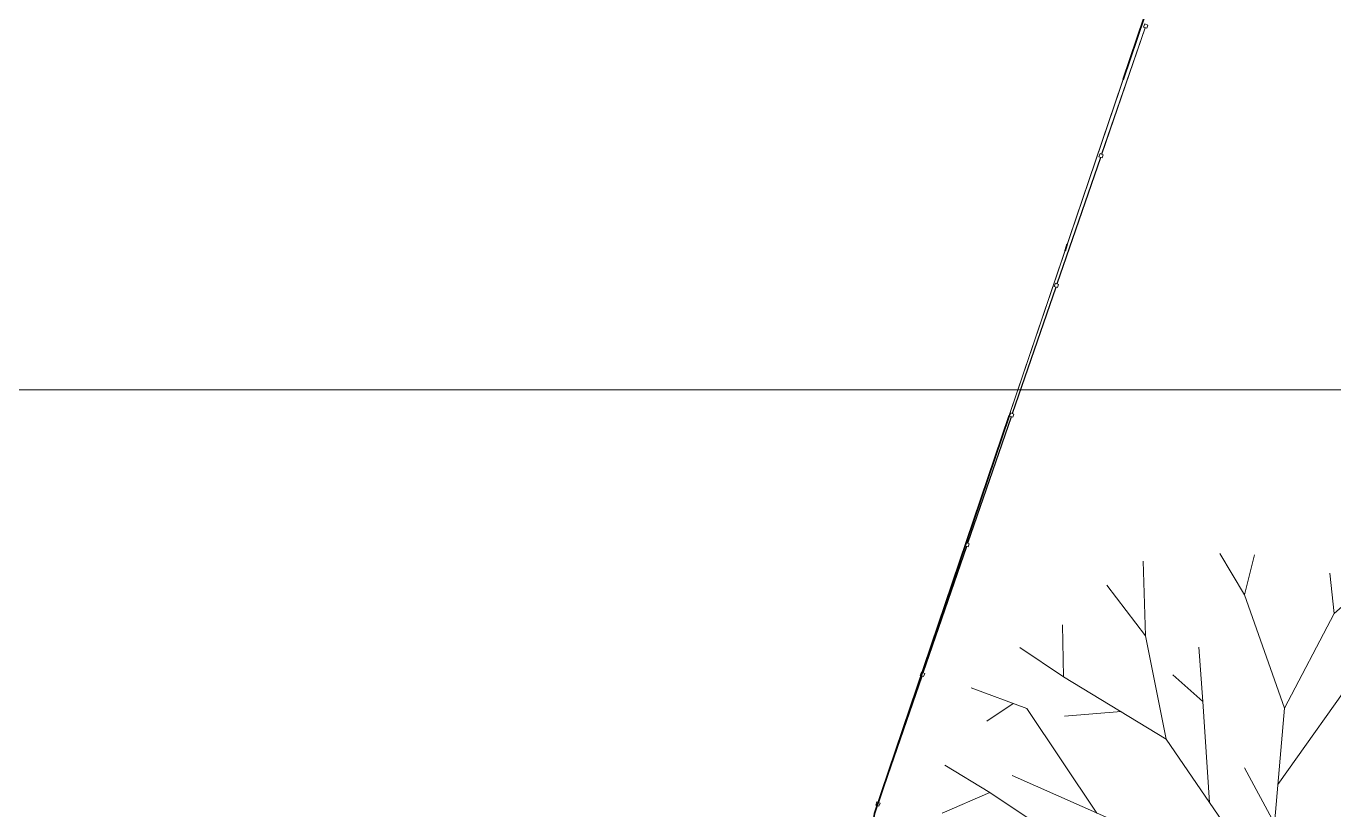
# Model space of a CAD drawing. Header units: metres. Extents: x -207 to 292, y -187 to 169.
# Drawn here: x 151.48 to 170.55, y -37.21 to -25.78 of the extents above; entities that cross this region are included whole.
import ezdxf

# ---------------------------------------------------------------- set-up
doc = ezdxf.new("R2010")
doc.units = ezdxf.units.M
doc.linetypes.add('IMPORT-IMPORT-LÍMITE2 _2_', pattern=[36.83, 6.35, -2.54, 0, -2.54, 25.4, 0, 0, 0])
for name, color, linetype, lineweight in [('A-GLAZ-CWMG', 7, 'Continuous', 9), ('arboles y arbustos', 7, 'Continuous', 9), ('C-TOPO', 7, 'Continuous', 9), ('grilla', 7, 'Continuous', 9), ('linea propiedad', 7, 'IMPORT-IMPORT-LÍMITE2 _2_', 35)]:
    doc.layers.add(name, color=color, linetype=linetype, lineweight=lineweight)
doc.layers.add('PR10-ARQ-PL-001-Emplazamiento-C-1_dwg', color=7, linetype='Continuous', lineweight=9, true_color=0x767676)

# ---------------------------------------------------------------- blocks, each defined once
blk = doc.blocks.new('PR10-ARQ-PL-001-Emplazamiento-C-1_dwg_Quad Corner Mullion - 50x50 mm-517354-PLANTA EMPLAZAMIENTO-674654-PLANTA EMPLAZAMIENTO ACTUALIZADO')
at = {"layer": 'A-GLAZ-CWMG', "flags": 128}
blk.add_lwpolyline([(0.025, 0.025), (0.025, -0.025), (-0.025, -0.025), (-0.025, 0.025)], close=True, dxfattribs=at)
blk = doc.blocks.new('PR10-ARQ-PL-001-Emplazamiento-C-1_dwg_Circular Mullion - 5mm-517344-PLANTA EMPLAZAMIENTO-674655-PLANTA EMPLAZAMIENTO ACTUALIZADO')
at = {"layer": 'A-GLAZ-CWMG', "flags": 128}
for points in [[(-84.442, 139.656), (-83.711, 141.464), (-83.713, 141.465), (-83.716, 141.466), (-84.446, 139.658), (-84.444, 139.657)], [(-84.444, 139.657), (-83.713, 141.465)]]:
    blk.add_lwpolyline(points, close=True, dxfattribs=at)
blk = doc.blocks.new('PR10-ARQ-PL-001-Emplazamiento-C-1_dwg_Rectangular Mullion - 50 x 50 mm-517346-PLANTA EMPLAZAMIENTO-674657-PLANTA EMPLAZAMIENTO ACTUALIZADO')
at = {"layer": 'A-GLAZ-CWMG', "flags": 128}
blk.add_lwpolyline([(0.025, 0.025), (-0.025, 0.025), (-0.025, -0.025), (0.025, -0.025)], close=True, dxfattribs=at)
blk = doc.blocks.new('PR10-ARQ-PL-001-Emplazamiento-C-1_dwg_Rectangular Mullion - 50 x 50 mm-517357-PLANTA EMPLAZAMIENTO-674659-PLANTA EMPLAZAMIENTO ACTUALIZADO')
at = {"layer": 'A-GLAZ-CWMG', "flags": 128}
blk.add_lwpolyline([(0.025, 0.025), (0.025, -0.025), (-0.025, -0.025), (-0.025, 0.025)], close=True, dxfattribs=at)
blk = doc.blocks.new('PR10-ARQ-PL-001-Emplazamiento-C-1_dwg_Quad Corner Mullion - 50x50 mm-517356-PLANTA EMPLAZAMIENTO-674660-PLANTA EMPLAZAMIENTO ACTUALIZADO')
at = {"layer": 'A-GLAZ-CWMG', "flags": 128}
blk.add_lwpolyline([(0.025, 0.025), (-0.025, 0.025), (-0.025, -0.025), (0.025, -0.025)], close=True, dxfattribs=at)
blk = doc.blocks.new('PR10-ARQ-PL-001-Emplazamiento-C-1_dwg_PR10-ARQ-PL-001-Emplazamiento-WIP-A_dwg_arbolito2-671575-PLANTA EMPLAZAMIENTO-674710-PLANTA EMPLAZAMIENTO ACTUALIZADO')
at = {"layer": 'arboles y arbustos'}
for p, q in [((79, 3660), (-283, 4264)), ((-1368, 3061), (-1929, 3801)), ((3531, 3446), (3194, 2410)), ((1704, 3199), (1704, 2495)), ((1878, 2746), (565, 895)), ((-3295, 2076), (-3678, 1817)), ((-2547, 1888), (-1721, 1960)), ((2336, 1620), (1807, 496)), ((76, 1135), (516, 326)), ((-3637, 777), (-4331, 473)), ((-1609, 271), (-2183, 115)), ((2821, 188), (1534, 261)), ((3068, -911), (4732, -361)), ((-3676, -555), (-4665, -988)), ((-3269, -458), (-3616, -929)), ((5457, -647), (4542, -746)), ((-2140, -787), (-2280, -1329)), ((-716, -1292), (-1676, -1292)), ((4413, -1655), (5341, -1707)), ((1739, -1838), (3454, -2164)), ((-4369, -2226), (-3610, -2120)), ((6, -2283), (211, -3139)), ((-2328, -2920), (-1527, -2458)), ((-2796, -3175), (-3300, -4141)), ((-2023, -3367), (-2208, -5117)), ((3034, -3854), (4001, -4335)), ((-482, -4668), (-87, -4026)), ((-1156, -4443), (-1342, -5303)), ((1114, -4886), (1071, -5652))]:
    blk.add_line(p, q, dxfattribs=at)
at = {"layer": 'arboles y arbustos', "flags": 128}
for points in [[(1385, 3388), (661, 2007), (79, 3660), (221, 4243)], [(-2560, 2465), (-1063, 1554), (-1368, 3061), (-1401, 4150)], [(2623, 4059), (1878, 2746), (3390, 3652)], [(1322, 3974), (1385, 3388), (1728, 3690)], [(-3197, 2891), (-2560, 2465), (-2576, 3223)], [(-589, 2897), (-531, 2106), (-968, 2495)], [(4172, 1505), (2480, 1049), (3194, 2410), (3940, 2964)], [(-3908, 2302), (-3099, 2004), (-2078, 473)], [(-1063, 1554), (-433, 633), (-531, 2106)], [(2480, 1049), (433, -633), (661, 2007)], [(4449, 1960), (3842, 1426), (4838, 1183)], [(-4583, -358), (-3676, -555), (-2181, -197), (-3637, 777), (-4292, 1176)], [(-2181, -197), (433, -633), (-3312, 1026)], [(5254, 901), (4577, 540), (5249, 185)], [(-1866, -1951), (433, -633), (-433, 633)], [(4577, 540), (3067, -348), (433, -633), (2646, -2675)], [(-1080, -381), (-3199, -1193), (-4453, -2432)], [(3067, -348), (4539, -791), (5502, -1281)], [(-230, -3198), (433, -633), (1795, -2906)], [(997, -2297), (433, -633), (3068, -911), (4413, -1655), (5264, -2335)], [(-898, -1396), (-2023, -3367), (-2901, -4596)], [(-3623, -3597), (-2796, -3175), (-1866, -1951), (-3610, -2120), (-3954, -2795)], [(757, -2895), (997, -2297), (1284, -3142)], [(4224, -2938), (2646, -2675), (3965, -3695)], [(1996, -4647), (1795, -2906), (3034, -3854), (3507, -4643)], [(-1963, -5161), (-1156, -4443), (-230, -3198), (68, -4925)], [(2305, -4291), (1284, -3142), (1114, -4886), (1710, -5354)], [(2561, -5184), (2305, -4291), (3157, -4971)]]:
    blk.add_lwpolyline(points, dxfattribs=at)
blk = doc.blocks.new('PR10-ARQ-PL-001-Emplazamiento-C-1_dwg-674643-PLANTA EMPLAZAMIENTO ACTUALIZADO')
at = {"layer": 'C-TOPO', "flags": 128}
for points in [[(168.32, -24.065), (165.546, -32.255), (165.078, -33.635), (164.75, -34.603), (163.982, -36.871), (163.851, -37.257)], [(163.851, -37.257), (163.982, -36.871), (164.75, -34.603), (165.078, -33.635), (165.546, -32.255), (168.32, -24.065)]]:
    blk.add_lwpolyline(points, dxfattribs=at)
at = {"layer": 'grilla'}
blk.add_line((-207.182, -31.082), (240.531, -31.082), dxfattribs=at)
at = {"layer": 'linea propiedad', "flags": 128}
blk.add_lwpolyline([(-54.042, -143.793), (-38.598, -151.641), (-10.751, -156.968), (44.566, -149.053), (79.439, -137.61), (80.625, -135.045), (148.868, -121.367), (151.509, -116.902), (163.851, -37.257), (170.315, -18.175), (141.974, -4.208)], dxfattribs=at)
for name, p, rotation in [('PR10-ARQ-PL-001-Emplazamiento-C-1_dwg_Circular Mullion - 5mm-517344-PLANTA EMPLAZAMIENTO-674655-PLANTA EMPLAZAMIENTO ACTUALIZADO', (76.162, 109.247), 182.9999999999993), ('PR10-ARQ-PL-001-Emplazamiento-C-1_dwg_Circular Mullion - 5mm-517344-PLANTA EMPLAZAMIENTO-674655-PLANTA EMPLAZAMIENTO ACTUALIZADO', (76.162, 109.247), 182.9999999999993), ('PR10-ARQ-PL-001-Emplazamiento-C-1_dwg_Circular Mullion - 5mm-517344-PLANTA EMPLAZAMIENTO-674655-PLANTA EMPLAZAMIENTO ACTUALIZADO', (76.162, 109.247), 182.9999999999993), ('PR10-ARQ-PL-001-Emplazamiento-C-1_dwg_Circular Mullion - 5mm-517344-PLANTA EMPLAZAMIENTO-674655-PLANTA EMPLAZAMIENTO ACTUALIZADO', (75.511, 107.355), 183.0000000000002), ('PR10-ARQ-PL-001-Emplazamiento-C-1_dwg_Circular Mullion - 5mm-517344-PLANTA EMPLAZAMIENTO-674655-PLANTA EMPLAZAMIENTO ACTUALIZADO', (75.511, 107.355), 183.0000000000002), ('PR10-ARQ-PL-001-Emplazamiento-C-1_dwg_Circular Mullion - 5mm-517344-PLANTA EMPLAZAMIENTO-674655-PLANTA EMPLAZAMIENTO ACTUALIZADO', (75.511, 107.355), 183.0000000000002), ('PR10-ARQ-PL-001-Emplazamiento-C-1_dwg_Circular Mullion - 5mm-517344-PLANTA EMPLAZAMIENTO-674655-PLANTA EMPLAZAMIENTO ACTUALIZADO', (74.86, 105.464), 182.9999999999994), ('PR10-ARQ-PL-001-Emplazamiento-C-1_dwg_Circular Mullion - 5mm-517344-PLANTA EMPLAZAMIENTO-674655-PLANTA EMPLAZAMIENTO ACTUALIZADO', (74.86, 105.464), 182.9999999999994), ('PR10-ARQ-PL-001-Emplazamiento-C-1_dwg_Circular Mullion - 5mm-517344-PLANTA EMPLAZAMIENTO-674655-PLANTA EMPLAZAMIENTO ACTUALIZADO', (74.86, 105.464), 182.9999999999994), ('PR10-ARQ-PL-001-Emplazamiento-C-1_dwg_Circular Mullion - 5mm-517344-PLANTA EMPLAZAMIENTO-674655-PLANTA EMPLAZAMIENTO ACTUALIZADO', (74.209, 103.573), 183.0000000000002), ('PR10-ARQ-PL-001-Emplazamiento-C-1_dwg_Circular Mullion - 5mm-517344-PLANTA EMPLAZAMIENTO-674655-PLANTA EMPLAZAMIENTO ACTUALIZADO', (74.209, 103.573), 183.0000000000002), ('PR10-ARQ-PL-001-Emplazamiento-C-1_dwg_Circular Mullion - 5mm-517344-PLANTA EMPLAZAMIENTO-674655-PLANTA EMPLAZAMIENTO ACTUALIZADO', (74.209, 103.573), 183.0000000000002), ('PR10-ARQ-PL-001-Emplazamiento-C-1_dwg_Circular Mullion - 5mm-517344-PLANTA EMPLAZAMIENTO-674655-PLANTA EMPLAZAMIENTO ACTUALIZADO', (73.558, 101.682), 182.9999999999993), ('PR10-ARQ-PL-001-Emplazamiento-C-1_dwg_Circular Mullion - 5mm-517344-PLANTA EMPLAZAMIENTO-674655-PLANTA EMPLAZAMIENTO ACTUALIZADO', (73.558, 101.682), 182.9999999999993), ('PR10-ARQ-PL-001-Emplazamiento-C-1_dwg_Circular Mullion - 5mm-517344-PLANTA EMPLAZAMIENTO-674655-PLANTA EMPLAZAMIENTO ACTUALIZADO', (73.558, 101.682), 182.9999999999993), ('PR10-ARQ-PL-001-Emplazamiento-C-1_dwg_Circular Mullion - 5mm-517344-PLANTA EMPLAZAMIENTO-674655-PLANTA EMPLAZAMIENTO ACTUALIZADO', (72.907, 99.791), 182.9999999999999), ('PR10-ARQ-PL-001-Emplazamiento-C-1_dwg_Circular Mullion - 5mm-517344-PLANTA EMPLAZAMIENTO-674655-PLANTA EMPLAZAMIENTO ACTUALIZADO', (72.907, 99.791), 182.9999999999999), ('PR10-ARQ-PL-001-Emplazamiento-C-1_dwg_Circular Mullion - 5mm-517344-PLANTA EMPLAZAMIENTO-674655-PLANTA EMPLAZAMIENTO ACTUALIZADO', (72.907, 99.791), 182.9999999999999), ('PR10-ARQ-PL-001-Emplazamiento-C-1_dwg_Quad Corner Mullion - 50x50 mm-517354-PLANTA EMPLAZAMIENTO-674654-PLANTA EMPLAZAMIENTO ACTUALIZADO', (163.901, -37.122), 250.9999999999999), ('PR10-ARQ-PL-001-Emplazamiento-C-1_dwg_Quad Corner Mullion - 50x50 mm-517356-PLANTA EMPLAZAMIENTO-674660-PLANTA EMPLAZAMIENTO ACTUALIZADO', (163.901, -37.122), 250.9999999999999)]:
    blk.add_blockref(name, p, dxfattribs=dict(rotation=rotation))
at = {"extrusion": (0, 0, -1), "rotation": 109}
for name, p in [('PR10-ARQ-PL-001-Emplazamiento-C-1_dwg_Rectangular Mullion - 50 x 50 mm-517346-PLANTA EMPLAZAMIENTO-674657-PLANTA EMPLAZAMIENTO ACTUALIZADO', (-167.808, -25.776)), ('PR10-ARQ-PL-001-Emplazamiento-C-1_dwg_Rectangular Mullion - 50 x 50 mm-517357-PLANTA EMPLAZAMIENTO-674659-PLANTA EMPLAZAMIENTO ACTUALIZADO', (-167.808, -25.776)), ('PR10-ARQ-PL-001-Emplazamiento-C-1_dwg_Rectangular Mullion - 50 x 50 mm-517346-PLANTA EMPLAZAMIENTO-674657-PLANTA EMPLAZAMIENTO ACTUALIZADO', (-167.157, -27.667)), ('PR10-ARQ-PL-001-Emplazamiento-C-1_dwg_Rectangular Mullion - 50 x 50 mm-517357-PLANTA EMPLAZAMIENTO-674659-PLANTA EMPLAZAMIENTO ACTUALIZADO', (-167.157, -27.667)), ('PR10-ARQ-PL-001-Emplazamiento-C-1_dwg_Rectangular Mullion - 50 x 50 mm-517346-PLANTA EMPLAZAMIENTO-674657-PLANTA EMPLAZAMIENTO ACTUALIZADO', (-166.505, -29.558)), ('PR10-ARQ-PL-001-Emplazamiento-C-1_dwg_Rectangular Mullion - 50 x 50 mm-517357-PLANTA EMPLAZAMIENTO-674659-PLANTA EMPLAZAMIENTO ACTUALIZADO', (-166.505, -29.558)), ('PR10-ARQ-PL-001-Emplazamiento-C-1_dwg_Rectangular Mullion - 50 x 50 mm-517346-PLANTA EMPLAZAMIENTO-674657-PLANTA EMPLAZAMIENTO ACTUALIZADO', (-165.854, -31.449)), ('PR10-ARQ-PL-001-Emplazamiento-C-1_dwg_Rectangular Mullion - 50 x 50 mm-517357-PLANTA EMPLAZAMIENTO-674659-PLANTA EMPLAZAMIENTO ACTUALIZADO', (-165.854, -31.449)), ('PR10-ARQ-PL-001-Emplazamiento-C-1_dwg_Rectangular Mullion - 50 x 50 mm-517346-PLANTA EMPLAZAMIENTO-674657-PLANTA EMPLAZAMIENTO ACTUALIZADO', (-165.203, -33.34)), ('PR10-ARQ-PL-001-Emplazamiento-C-1_dwg_Rectangular Mullion - 50 x 50 mm-517357-PLANTA EMPLAZAMIENTO-674659-PLANTA EMPLAZAMIENTO ACTUALIZADO', (-165.203, -33.34)), ('PR10-ARQ-PL-001-Emplazamiento-C-1_dwg_Rectangular Mullion - 50 x 50 mm-517346-PLANTA EMPLAZAMIENTO-674657-PLANTA EMPLAZAMIENTO ACTUALIZADO', (-164.552, -35.231)), ('PR10-ARQ-PL-001-Emplazamiento-C-1_dwg_Rectangular Mullion - 50 x 50 mm-517357-PLANTA EMPLAZAMIENTO-674659-PLANTA EMPLAZAMIENTO ACTUALIZADO', (-164.552, -35.231))]:
    blk.add_blockref(name, p, dxfattribs=at)
at = {"xscale": 0.001, "yscale": 0.001, "zscale": 0.001}
blk.add_blockref('PR10-ARQ-PL-001-Emplazamiento-C-1_dwg_PR10-ARQ-PL-001-Emplazamiento-WIP-A_dwg_arbolito2-671575-PLANTA EMPLAZAMIENTO-674710-PLANTA EMPLAZAMIENTO ACTUALIZADO', (169.17, -37.729), dxfattribs=at)
blk = doc.blocks.new('Quad Corner Mullion - 50x50 mm-517354-PLANTA EMPLAZAMIENTO ACTUALIZADO')
at = {"layer": 'A-GLAZ-CWMG'}
for p, q in [((-0.025, -0.025), (-0.025, 0.025)), ((-0.025, 0.025), (0.025, 0.025)), ((0.025, 0.025), (0.025, -0.025)), ((0.025, -0.025), (-0.025, -0.025))]:
    blk.add_line(p, q, dxfattribs=at)
blk = doc.blocks.new('Circular Mullion - 5mm-517344-PLANTA EMPLAZAMIENTO ACTUALIZADO')
at = {"layer": 'A-GLAZ-CWMG'}
for p, q in [((-83.716, 141.466), (-84.446, 139.658)), ((-84.444, 139.657), (-83.713, 141.465)), ((-83.713, 141.465), (-84.444, 139.657)), ((-84.442, 139.656), (-83.711, 141.464)), ((-83.713, 141.465), (-83.716, 141.466)), ((-83.711, 141.464), (-83.713, 141.465)), ((-84.446, 139.658), (-84.444, 139.657)), ((-84.444, 139.657), (-84.442, 139.656))]:
    blk.add_line(p, q, dxfattribs=at)
blk = doc.blocks.new('Rectangular Mullion - 50 x 50 mm-517346-PLANTA EMPLAZAMIENTO ACTUALIZADO')
at = {"layer": 'A-GLAZ-CWMG'}
for p, q in [((0.025, 0.025), (-0.025, 0.025)), ((-0.025, 0.025), (-0.025, -0.025)), ((0.025, -0.025), (0.025, 0.025)), ((-0.025, -0.025), (0.025, -0.025))]:
    blk.add_line(p, q, dxfattribs=at)
blk = doc.blocks.new('Rectangular Mullion - 50 x 50 mm-517357-PLANTA EMPLAZAMIENTO ACTUALIZADO')
at = {"layer": 'A-GLAZ-CWMG'}
for p, q in [((-0.025, -0.025), (-0.025, 0.025)), ((-0.025, 0.025), (0.025, 0.025)), ((0.025, 0.025), (0.025, -0.025)), ((0.025, -0.025), (-0.025, -0.025))]:
    blk.add_line(p, q, dxfattribs=at)
blk = doc.blocks.new('Quad Corner Mullion - 50x50 mm-517356-PLANTA EMPLAZAMIENTO ACTUALIZADO')
at = {"layer": 'A-GLAZ-CWMG'}
for p, q in [((0.025, 0.025), (-0.025, 0.025)), ((-0.025, 0.025), (-0.025, -0.025)), ((0.025, -0.025), (0.025, 0.025)), ((-0.025, -0.025), (0.025, -0.025))]:
    blk.add_line(p, q, dxfattribs=at)

msp = doc.modelspace()

# ---------------------------------------------------------------- linework, layer by layer
at = {"layer": 'C-TOPO'}
for p, q in [((168.32, -24.065), (165.546, -32.255)), ((165.546, -32.255), (168.32, -24.065)), ((165.546, -32.255), (165.078, -33.635)), ((165.078, -33.635), (165.546, -32.255)), ((165.078, -33.635), (164.75, -34.603)), ((164.75, -34.603), (165.078, -33.635)), ((164.75, -34.603), (163.982, -36.871)), ((163.982, -36.871), (164.75, -34.603)), ((163.982, -36.871), (163.851, -37.257)), ((163.851, -37.257), (163.982, -36.871))]:
    msp.add_line(p, q, dxfattribs=at)

# ---------------------------------------------------------------- block references
at = {"layer": 'A-GLAZ-CWMG'}
for name, p, rotation in [('Circular Mullion - 5mm-517344-PLANTA EMPLAZAMIENTO ACTUALIZADO', (76.162, 109.247), 182.9999999999994), ('Circular Mullion - 5mm-517344-PLANTA EMPLAZAMIENTO ACTUALIZADO', (76.162, 109.247), 182.9999999999994), ('Circular Mullion - 5mm-517344-PLANTA EMPLAZAMIENTO ACTUALIZADO', (76.162, 109.247), 182.9999999999994), ('Circular Mullion - 5mm-517344-PLANTA EMPLAZAMIENTO ACTUALIZADO', (75.511, 107.355), 183.0000000000002), ('Circular Mullion - 5mm-517344-PLANTA EMPLAZAMIENTO ACTUALIZADO', (75.511, 107.355), 183.0000000000002), ('Circular Mullion - 5mm-517344-PLANTA EMPLAZAMIENTO ACTUALIZADO', (75.511, 107.355), 183.0000000000002), ('Circular Mullion - 5mm-517344-PLANTA EMPLAZAMIENTO ACTUALIZADO', (74.86, 105.464), 182.9999999999996), ('Circular Mullion - 5mm-517344-PLANTA EMPLAZAMIENTO ACTUALIZADO', (74.86, 105.464), 182.9999999999996), ('Circular Mullion - 5mm-517344-PLANTA EMPLAZAMIENTO ACTUALIZADO', (74.86, 105.464), 182.9999999999996), ('Circular Mullion - 5mm-517344-PLANTA EMPLAZAMIENTO ACTUALIZADO', (74.209, 103.573), 183.0000000000002), ('Circular Mullion - 5mm-517344-PLANTA EMPLAZAMIENTO ACTUALIZADO', (74.209, 103.573), 183.0000000000002), ('Circular Mullion - 5mm-517344-PLANTA EMPLAZAMIENTO ACTUALIZADO', (74.209, 103.573), 183.0000000000002), ('Circular Mullion - 5mm-517344-PLANTA EMPLAZAMIENTO ACTUALIZADO', (73.558, 101.682), 182.9999999999994), ('Circular Mullion - 5mm-517344-PLANTA EMPLAZAMIENTO ACTUALIZADO', (73.558, 101.682), 182.9999999999994), ('Circular Mullion - 5mm-517344-PLANTA EMPLAZAMIENTO ACTUALIZADO', (73.558, 101.682), 182.9999999999994), ('Circular Mullion - 5mm-517344-PLANTA EMPLAZAMIENTO ACTUALIZADO', (72.907, 99.791), 183), ('Circular Mullion - 5mm-517344-PLANTA EMPLAZAMIENTO ACTUALIZADO', (72.907, 99.791), 183), ('Circular Mullion - 5mm-517344-PLANTA EMPLAZAMIENTO ACTUALIZADO', (72.907, 99.791), 183), ('Quad Corner Mullion - 50x50 mm-517354-PLANTA EMPLAZAMIENTO ACTUALIZADO', (163.901, -37.122), 250.9999999999999), ('Quad Corner Mullion - 50x50 mm-517356-PLANTA EMPLAZAMIENTO ACTUALIZADO', (163.901, -37.122), 250.9999999999999)]:
    msp.add_blockref(name, p, dxfattribs=dict(at, rotation=rotation))
at = {"layer": 'A-GLAZ-CWMG', "extrusion": (0, 0, -1), "rotation": 109}
for name, p in [('Rectangular Mullion - 50 x 50 mm-517346-PLANTA EMPLAZAMIENTO ACTUALIZADO', (-167.808, -25.776)), ('Rectangular Mullion - 50 x 50 mm-517357-PLANTA EMPLAZAMIENTO ACTUALIZADO', (-167.808, -25.776)), ('Rectangular Mullion - 50 x 50 mm-517346-PLANTA EMPLAZAMIENTO ACTUALIZADO', (-167.157, -27.667)), ('Rectangular Mullion - 50 x 50 mm-517357-PLANTA EMPLAZAMIENTO ACTUALIZADO', (-167.157, -27.667)), ('Rectangular Mullion - 50 x 50 mm-517346-PLANTA EMPLAZAMIENTO ACTUALIZADO', (-166.505, -29.558)), ('Rectangular Mullion - 50 x 50 mm-517357-PLANTA EMPLAZAMIENTO ACTUALIZADO', (-166.505, -29.558)), ('Rectangular Mullion - 50 x 50 mm-517346-PLANTA EMPLAZAMIENTO ACTUALIZADO', (-165.854, -31.449)), ('Rectangular Mullion - 50 x 50 mm-517357-PLANTA EMPLAZAMIENTO ACTUALIZADO', (-165.854, -31.449)), ('Rectangular Mullion - 50 x 50 mm-517346-PLANTA EMPLAZAMIENTO ACTUALIZADO', (-165.203, -33.34)), ('Rectangular Mullion - 50 x 50 mm-517357-PLANTA EMPLAZAMIENTO ACTUALIZADO', (-165.203, -33.34)), ('Rectangular Mullion - 50 x 50 mm-517346-PLANTA EMPLAZAMIENTO ACTUALIZADO', (-164.552, -35.231)), ('Rectangular Mullion - 50 x 50 mm-517357-PLANTA EMPLAZAMIENTO ACTUALIZADO', (-164.552, -35.231))]:
    msp.add_blockref(name, p, dxfattribs=at)
at = {"layer": 'PR10-ARQ-PL-001-Emplazamiento-C-1_dwg', "color": 7}
msp.add_blockref('PR10-ARQ-PL-001-Emplazamiento-C-1_dwg-674643-PLANTA EMPLAZAMIENTO ACTUALIZADO', (0, 0), dxfattribs=at)

doc.saveas('drawing.dxf')
